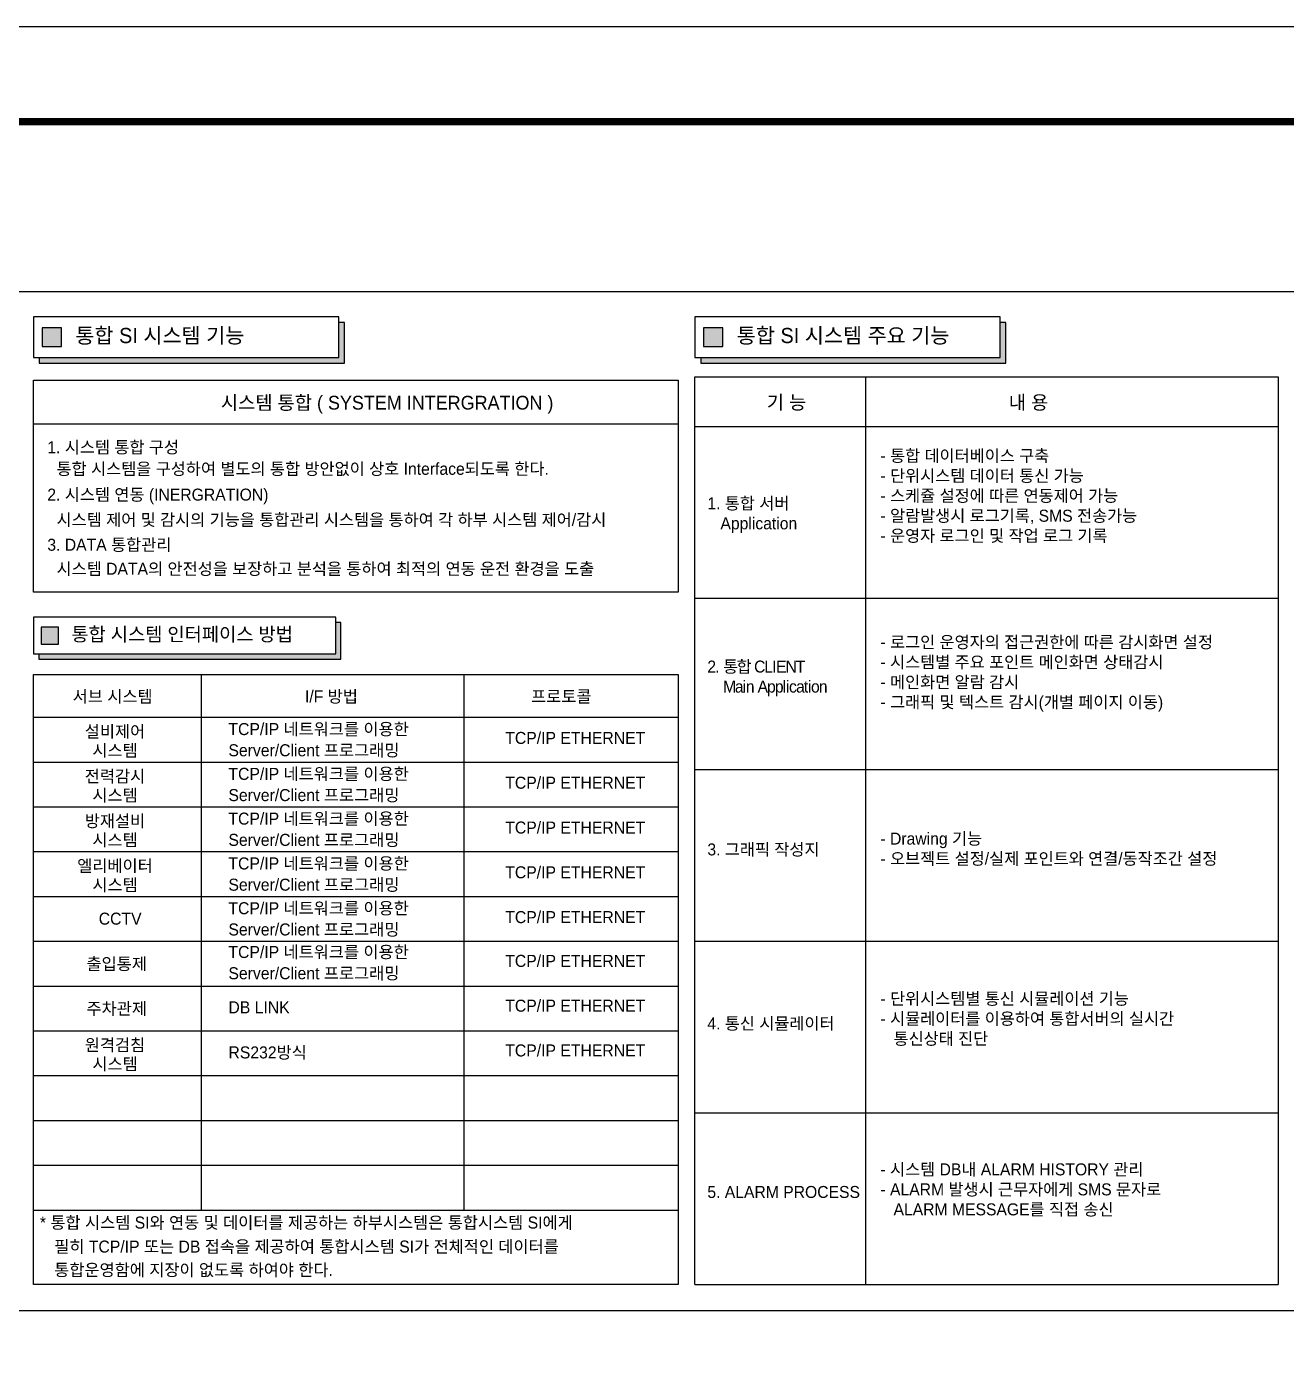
# Model space of a CAD drawing. Header units: millimetres. Extents: x 1697 to 2538, y -887 to -293.
# Drawn here: x 2031.1 to 2296.8, y -576.6 to -292.7 of the extents above; entities that cross this region are included whole.
import ezdxf

# ---------------------------------------------------------------- set-up
doc = ezdxf.new("R2010")
doc.units = ezdxf.units.MM
doc.header["$LTSCALE"] = 40
doc.header["$MEASUREMENT"] = 0
doc.layers.get('0').update_dxf_attribs({"linetype": 'CONTINUOUS'})
doc.layers.add('001dmp-FORM', color=7, linetype='CONTINUOUS')
doc.layers.add('1', color=3, linetype='CONTINUOUS')
doc.styles.add('HAUD01', font='Dotum.ttf')

# ---------------------------------------------------------------- blocks, each defined once
blk = doc.blocks.new('FORM_ELEC_SUKWOO$0$')
at = {"layer": '001dmp-FORM', "color": 30}
blk.add_lwpolyline([(161727, 114228), (0, 114228), (0, 0), (161727, 0)], close=True, dxfattribs=at)
at = {"layer": '001dmp-FORM', "const_width": 288}
blk.add_lwpolyline([(5769, 3846), (5769, 110382), (157881, 110382), (157881, 3846)], close=True, dxfattribs=at)
blk = doc.blocks.new('FORM_ELEC_SUKWOO')
at = {"layer": '001dmp-FORM'}
blk.add_blockref('FORM_ELEC_SUKWOO$0$', (12, -1), dxfattribs=at)

msp = doc.modelspace()

# ---------------------------------------------------------------- hatches: boundary and pattern name
at = {"layer": '1'}
for points in [[(2033.69, -362.44), (2033.69, -363.64), (2098.12, -363.64), (2098.12, -355.06), (2096.92, -355.06), (2096.92, -362.44)], [(2034.3, -360.12), (2038.35, -360.12), (2038.35, -356.17), (2034.3, -356.17)], [(2173.28, -362.44), (2173.28, -363.64), (2237.7, -363.64), (2237.7, -355.06), (2236.5, -355.06), (2236.5, -362.44)], [(2173.88, -360.12), (2177.93, -360.12), (2177.93, -356.17), (2173.88, -356.17)], [(2097.34, -418.37), (2096.25, -418.37), (2096.25, -425.03), (2033.58, -425.03), (2033.58, -426.11), (2097.34, -426.11)], [(2034.12, -422.94), (2037.78, -422.94), (2037.78, -419.37), (2034.12, -419.37)]]:
    msp.add_hatch(color=7, dxfattribs=at).paths.add_polyline_path(points)

# ---------------------------------------------------------------- linework, layer by layer
at = {"color": 1}
for p, q in [((2172.07, -366.57), (2295.14, -366.57)), ((2172.07, -558.1), (2172.07, -366.57)), ((2208.04, -366.57), (2208.04, -558.1)), ((2295.14, -366.57), (2295.14, -558.1)), ((2032.49, -376.43), (2168.53, -376.43)), ((2172.07, -377.02), (2295.14, -377.02)), ((2172.07, -413.23), (2295.14, -413.23)), ((2067.84, -429.38), (2067.84, -542.4)), ((2123.26, -429.38), (2123.26, -542.4)), ((2032.49, -438.4), (2168.53, -438.4)), ((2032.49, -447.86), (2168.53, -447.86)), ((2172.07, -449.45), (2295.14, -449.45)), ((2172.07, -449.45), (2295.14, -449.45)), ((2032.49, -457.31), (2168.53, -457.31)), ((2032.49, -466.76), (2168.53, -466.76)), ((2032.49, -476.22), (2168.53, -476.22)), ((2032.49, -485.67), (2168.53, -485.67)), ((2172.07, -485.67), (2295.14, -485.67)), ((2172.07, -485.67), (2295.14, -485.67)), ((2032.49, -495.13), (2168.53, -495.13)), ((2032.49, -504.58), (2168.53, -504.58)), ((2032.49, -514.03), (2168.53, -514.03)), ((2172.07, -521.89), (2295.14, -521.89)), ((2172.07, -521.89), (2295.14, -521.89)), ((2032.49, -523.49), (2168.53, -523.49)), ((2032.49, -532.94), (2168.53, -532.94)), ((2032.49, -532.94), (2168.53, -532.94)), ((2032.49, -542.4), (2168.53, -542.4)), ((2172.07, -558.1), (2295.14, -558.1)), ((2172.07, -558.1), (2295.14, -558.1))]:
    msp.add_line(p, q, dxfattribs=at)
for points in [[(2032.49, -367.24), (2168.53, -367.24), (2168.53, -412.02), (2032.49, -412.02)], [(2032.49, -429.38), (2168.53, -429.38), (2168.53, -558.1), (2032.49, -558.1)]]:
    msp.add_lwpolyline(points, close=True, dxfattribs=at)
at = {"layer": '1', "color": 7}
for p, q in [((2436.57, -348.63), (1746.09, -348.63)), ((2436.57, -563.68), (1746.09, -563.68))]:
    msp.add_line(p, q, dxfattribs=at)
for points in [[(2032.49, -362.44), (2096.92, -362.44), (2096.92, -353.85), (2032.49, -353.85)], [(2172.07, -362.44), (2236.5, -362.44), (2236.5, -353.85), (2172.07, -353.85)], [(2034.3, -360.12), (2038.35, -360.12), (2038.35, -356.17), (2034.3, -356.17)], [(2173.88, -360.12), (2177.93, -360.12), (2177.93, -356.17), (2173.88, -356.17)], [(2032.49, -425.03), (2096.25, -425.03), (2096.25, -417.28), (2032.49, -417.28)], [(2034.12, -422.94), (2037.78, -422.94), (2037.78, -419.37), (2034.12, -419.37)]]:
    msp.add_lwpolyline(points, close=True, dxfattribs=at)
for points in [[(2033.69, -362.44), (2033.69, -363.64), (2098.12, -363.64), (2098.12, -355.06), (2096.92, -355.06)], [(2173.28, -362.44), (2173.28, -363.64), (2237.7, -363.64), (2237.7, -355.06), (2236.5, -355.06)], [(2033.58, -425.03), (2033.58, -426.11), (2097.34, -426.11), (2097.34, -418.37), (2096.25, -418.37)]]:
    msp.add_lwpolyline(points, dxfattribs=at)

# ---------------------------------------------------------------- block references
at = {"color": 4, "xscale": 0.005200107262485331, "yscale": 0.005200107262485331, "zscale": 0.005200107262485331}
msp.add_blockref('FORM_ELEC_SUKWOO', (1696.65, -886.68), dxfattribs=at)

# ---------------------------------------------------------------- texts
at = {"layer": '1', "color": 7, "style": 'HAUD01'}
for s, height, p in [('통합 SI 시스템 기능', 3.2096, (2041.31, -359.43)), ('통합 SI 시스템 주요 기능', 3.2096, (2180.89, -359.43)), ('시스템 통합 ( SYSTEM INTERGRATION ) ', 2.8967, (2072.02, -373.45)), ('기 능', 2.897, (2187.24, -373.4)), ('내 용', 2.897, (2238.3, -373.4)), ('1. 시스템 통합 구성', 2.5346, (2035.39, -382.67)), ('통합 시스템을 구성하여 별도의 통합 방안없이 상호 Interface되도록 한다.', 2.5346, (2037.34, -387.22)), ('2. 시스템 연동 (INERGRATION)', 2.5346, (2035.39, -392.67)), ('시스템 제어 및 감시의 기능을 통합관리 시스템을 통하여 각 하부 시스템 제어/감시', 2.5346, (2037.34, -397.97)), ('3. DATA 통합관리', 2.5346, (2035.39, -403.25)), ('시스템 DATA의 안전성을 보장하고 분석을 통하여 최적의 연동 운전 환경을 도출', 2.5346, (2037.34, -408.32)), ('통합 시스템 인터페이스 방법', 2.8967, (2040.45, -422.31)), ('서브 시스템', 2.541, (2040.74, -435.27)), ('I/F 방법', 2.541, (2089.76, -435.27)), ('프로토콜', 2.541, (2137.48, -435.27)), ('설비제어', 2.541, (2043.29, -442.66)), ('TCP/IP 네트워크를 이용한', 2.5405, (2073.61, -442.16)), ('TCP/IP ETHERNET', 2.5405, (2132.03, -444.03)), ('시스템', 2.541, (2044.9, -446.67)), ('Server/Client 프로그래밍', 2.5405, (2073.61, -446.63)), ('전력감시', 2.541, (2043.29, -452.11)), ('TCP/IP 네트워크를 이용한', 2.5405, (2073.61, -451.61)), ('TCP/IP ETHERNET', 2.5405, (2132.03, -453.48)), ('시스템', 2.541, (2044.9, -456.13)), ('Server/Client 프로그래밍', 2.5405, (2073.61, -456.09)), ('방재설비', 2.541, (2043.29, -461.56)), ('TCP/IP 네트워크를 이용한', 2.5405, (2073.61, -461.06)), ('시스템', 2.541, (2044.9, -465.58)), ('Server/Client 프로그래밍', 2.5405, (2073.61, -465.54)), ('TCP/IP ETHERNET', 2.5405, (2132.03, -462.94)), ('엘리베이터', 2.541, (2041.7, -471.02)), ('TCP/IP 네트워크를 이용한', 2.5405, (2073.61, -470.52)), ('TCP/IP ETHERNET', 2.5405, (2132.03, -472.39)), ('시스템', 2.541, (2044.9, -475.04)), ('Server/Client 프로그래밍', 2.5405, (2073.61, -475)), ('CCTV ', 2.541, (2046.24, -482.17)), ('TCP/IP 네트워크를 이용한', 2.5405, (2073.61, -479.97)), ('TCP/IP ETHERNET', 2.5405, (2132.03, -481.85)), ('Server/Client 프로그래밍', 2.5405, (2073.61, -484.45)), ('TCP/IP 네트워크를 이용한', 2.5405, (2073.61, -489.21)), ('출입통제', 2.541, (2043.65, -491.7)), ('Server/Client 프로그래밍', 2.5405, (2073.61, -493.69)), ('TCP/IP ETHERNET', 2.5405, (2132.03, -491.08)), ('주차관제', 2.541, (2043.65, -501.15)), ('DB LINK', 2.541, (2073.61, -500.88)), ('TCP/IP ETHERNET', 2.5405, (2132.03, -500.54)), ('원격검침', 2.541, (2043.29, -508.83)), ('RS232방식', 2.541, (2073.61, -510.4)), ('TCP/IP ETHERNET', 2.5405, (2132.03, -509.99)), ('시스템', 2.541, (2044.9, -512.85)), ('* 통합 시스템 SI와 연동 및 데이터를 제공하는 하부시스템은 통합시스템 SI에게', 2.5405, (2033.82, -546.31)), ('필히 TCP/IP 또는 DB 접속을 제공하여 통합시스템 SI가 전체적인 데이터를 ', 2.5405, (2036.85, -551.38)), ('통합운영함에 지장이 없도록 하여야 한다.', 2.5405, (2036.85, -556.3))]:
    msp.add_text(s, height=height, dxfattribs=at).set_placement(p)
at = {"layer": '1', "color": 7, "attachment_point": 1, "style": 'HAUD01'}
for s, insert, char_height, width in [('- 통합 데이터베이스 구축\\P- 단위시스템 데이터 통신 가능\\P- 스케쥴 설정에 따른 연동제어 가능\\P- 알람발생시 로그기록, SMS 전송가능\\P- 운영자 로그인 및 작업 로그 기록', (2211.21, -381.93), 2.5318, 108.4122), ('1. 통합 서버\\P   Application', (2174.68, -391.98), 2.5318, 47.9205), ('- 로그인 운영자의 접근권한에 따른 감시화면 설정\\P- 시스템별 주요 포인트 메인화면 상태감시\\P- 메인화면 알람 감시\\P- 그래픽 및 텍스트 감시(개별 페이지 이동)', (2211.21, -421.26), 2.5318, 108.4122), ('{\\T0.9;2. 통합 CLIENT\\P    Main Application}', (2174.68, -426.43), 2.5318, 49.2673), ('- Drawing 기능\\P- 오브젝트 설정/실제 포인트와 연결/동작조간 설정', (2211.21, -462.74), 2.5318, 108.4122), ('3. 그래픽 작성지', (2174.68, -465.02), 2.532, 49.2673), ('- 단위시스템별 통신 시뮬레이션 기능\\P- 시뮬레이터를 이용하여 통합서버의 실시간 \\P   통신상태 진단', (2211.21, -496.52), 2.5318, 108.4122), ('4. 통신 시뮬레이터', (2174.68, -501.76), 2.5318, 49.2673), ('- 시스템 DB내 ALARM HISTORY 관리\\P- ALARM 발생시 근무자에게 SMS 문자로\\P   ALARM MESSAGE를 직접 송신', (2211.21, -532.55), 2.5318, 108.4122), ('5. ALARM PROCESS', (2174.68, -537.32), 2.5318, 49.2673)]:
    msp.add_mtext(s, dxfattribs=dict(at, insert=insert, char_height=char_height, width=width))

doc.saveas('drawing.dxf')
